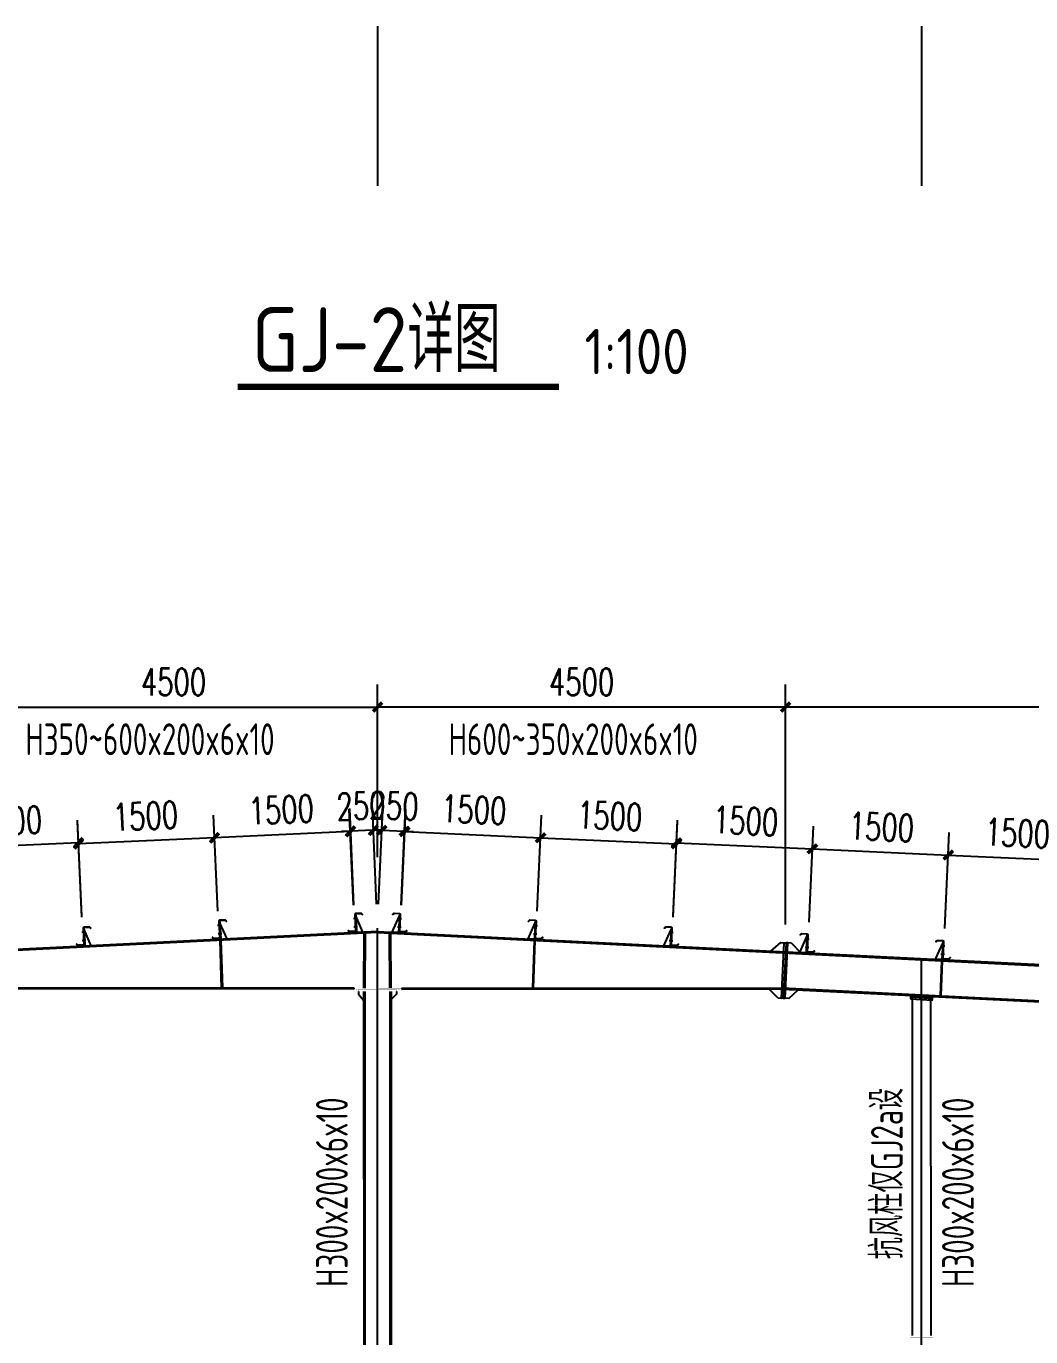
# Model space of a CAD drawing. Extents: x 180850 to 1400258, y 48356 to 327067.
# Drawn here: x 1311228 to 1322307, y 148968 to 163424 of the extents above; entities that cross this region are included whole.
import ezdxf

# ---------------------------------------------------------------- set-up
doc = ezdxf.new("R2010")
doc.units = 0
doc.header["$LTSCALE"] = 1000
for name, color, linetype in [('ADIM', 3, 'Continuous'), ('AXIS', 3, 'Continuous'), ('DOTE', 1, 'Continuous'), ('GL', 150, 'Continuous'), ('GZ', 50, 'Continuous'), ('LT', 27, 'Continuous'), ('PZ', 202, 'Continuous'), ('TEXT', 7, 'Continuous')]:
    doc.layers.add(name, color=color, linetype=linetype)
doc.styles.add('_TCH_DIM_T3', font='SIMPLEX', dxfattribs={"width": 0.705882, "bigfont": 'GBCBIG'})
doc.styles.get("Standard").update_dxf_attribs({"font": 'gbenor.shx', "bigfont": 'gbcbig.shx'})
doc.styles.add('TSSD_Norm', font='tssdeng.shx', dxfattribs={"bigfont": 'hztxt.shx'})
doc.dimstyles.new('TCH_100_1', dxfattribs={"dimtxt": 297.5, "dimasz": 100, "dimexe": 250, "dimexo": 300, "dimgap": 126.25, "dimtad": 1, "dimdec": 0, "dimzin": 0, "dimdsep": 46, "dimtxsty": '_TCH_DIM_T3', "dimblk": 'ARCHTICK', "dimcen": 0.09, "dimclrd": 126, "dimclre": 126, "dimclrt": 7, "dimazin": 2, "dimtfac": 1, "dimtdec": 0, "dimtix": 1, "dimtmove": 2, "dimatfit": 3, "dimfxl": 1, "dimtolj": 1, "dimtzin": 0, "dimarcsym": 0})

# ---------------------------------------------------------------- blocks, each defined once
blk = doc.blocks.new('_ArchTick')
at = {"color": 0, "linetype": 'ByBlock', "const_width": 0.4}
blk.add_lwpolyline([(-0.5, -0.5), (0.5, 0.5)], dxfattribs=at)
blk = doc.blocks.new('*D2007')
at = {"color": 126, "linetype": 'ByBlock', "lineweight": -2, "transparency": 16777216}
for p, q in [((1310603, 153514), (1310603, 156164)), ((1315103, 154257), (1315103, 156164)), ((1310603, 155914), (1315103, 155914))]:
    blk.add_line(p, q, dxfattribs=at)
at = {"layer": 'Defpoints', "color": 0, "linetype": 'ByBlock', "transparency": 16777216}
for p in [(1315103, 155914), (1315103, 153957), (1310603, 153214)]:
    blk.add_point(p, dxfattribs=at)
at = {"color": 126, "linetype": 'ByBlock', "lineweight": -2, "transparency": 16777216, "xscale": 100, "yscale": 100, "zscale": 100, "rotation": 180}
blk.add_blockref('_ArchTick', (1310603, 155914), dxfattribs=at)
at = {"color": 126, "linetype": 'ByBlock', "lineweight": -2, "transparency": 16777216, "xscale": 100, "yscale": 100, "zscale": 100}
blk.add_blockref('_ArchTick', (1315103, 155914), dxfattribs=at)
at = {"color": 7, "linetype": 'ByBlock', "transparency": 16777216, "insert": (1312853, 156189), "char_height": 297.5, "attachment_point": 5, "style": '_TCH_DIM_T3'}
blk.add_mtext('\\A1;4500', dxfattribs=at)
blk = doc.blocks.new('*D2008')
at = {"color": 126, "linetype": 'ByBlock', "lineweight": -2, "transparency": 16777216}
for p, q in [((1314840, 153728), (1314796, 154794)), ((1315090, 153739), (1315046, 154805)), ((1314806, 154545), (1314706, 154540)), ((1315056, 154555), (1314806, 154545)), ((1315056, 154555), (1315156, 154559))]:
    blk.add_line(p, q, dxfattribs=at)
at = {"layer": 'Defpoints', "color": 0, "linetype": 'ByBlock', "transparency": 16777216}
for p in [(1314806, 154545), (1314853, 153429, 0), (1315103, 153439, 0)]:
    blk.add_point(p, dxfattribs=at)
at = {"color": 126, "linetype": 'ByBlock', "lineweight": -2, "transparency": 16777216}
for p, xscale, yscale, zscale, rotation in [((1314806, 154545), 100, 100, 100, 2.389850753600648), ((1315056, 154555), 99.99999999999999, 99.99999999999999, 99.99999999999999, 182.3898507536006)]:
    blk.add_blockref('_ArchTick', p, dxfattribs=dict(at, xscale=xscale, yscale=yscale, zscale=zscale, rotation=rotation))
at = {"color": 7, "linetype": 'ByBlock', "transparency": 16777216, "insert": (1314920, 154824), "char_height": 297.5, "attachment_point": 5, "rotation": 2.3899, "style": '_TCH_DIM_T3'}
blk.add_mtext('\\A1;250', dxfattribs=at)
blk = doc.blocks.new('*D2009')
at = {"color": 126, "linetype": 'ByBlock', "lineweight": -2, "transparency": 16777216}
for p, q in [((1313341, 153662), (1313293, 154722)), ((1311842, 153595), (1311795, 154654)), ((1313304, 154472), (1311806, 154405))]:
    blk.add_line(p, q, dxfattribs=at)
at = {"layer": 'Defpoints', "color": 0, "linetype": 'ByBlock', "transparency": 16777216}
for p in [(1311806, 154405), (1311856, 153295, 0), (1313354, 153362, 0)]:
    blk.add_point(p, dxfattribs=at)
at = {"color": 126, "linetype": 'ByBlock', "lineweight": -2, "transparency": 16777216, "xscale": 100, "yscale": 100, "zscale": 100}
for p, rotation in [((1313304, 154472), 2.581565433477442), ((1311806, 154405), 182.5815654334774)]:
    blk.add_blockref('_ArchTick', p, dxfattribs=dict(at, rotation=rotation))
at = {"color": 7, "linetype": 'ByBlock', "transparency": 16777216, "insert": (1312543, 154713), "char_height": 297.5, "attachment_point": 5, "rotation": 2.5816, "style": '_TCH_DIM_T3'}
blk.add_mtext('\\A1;1500', dxfattribs=at)
blk = doc.blocks.new('*D2010')
at = {"color": 126, "linetype": 'ByBlock', "lineweight": -2, "transparency": 16777216}
for p, q in [((1310343, 153541), (1310295, 154600)), ((1311842, 153608), (1311794, 154667)), ((1311805, 154417), (1310307, 154350))]:
    blk.add_line(p, q, dxfattribs=at)
at = {"layer": 'Defpoints', "color": 0, "linetype": 'ByBlock', "transparency": 16777216}
for p in [(1310307, 154350), (1310357, 153241, 0), (1311855, 153308, 0)]:
    blk.add_point(p, dxfattribs=at)
at = {"color": 126, "linetype": 'ByBlock', "lineweight": -2, "transparency": 16777216, "xscale": 100, "yscale": 100, "zscale": 100}
for p, rotation in [((1310307, 154350), 182.5815654334774), ((1311805, 154417), 2.581565433477442)]:
    blk.add_blockref('_ArchTick', p, dxfattribs=dict(at, rotation=rotation))
at = {"color": 7, "linetype": 'ByBlock', "transparency": 16777216, "insert": (1311044, 154658), "char_height": 297.5, "attachment_point": 5, "rotation": 2.5816, "style": '_TCH_DIM_T3'}
blk.add_mtext('\\A1;1500', dxfattribs=at)
blk = doc.blocks.new('*D2012')
at = {"color": 126, "linetype": 'ByBlock', "lineweight": -2, "transparency": 16777216}
for p, q in [((1313341, 153662), (1313293, 154722)), ((1314839, 153728), (1314791, 154789)), ((1314803, 154540), (1313304, 154472))]:
    blk.add_line(p, q, dxfattribs=at)
at = {"layer": 'Defpoints', "color": 0, "linetype": 'ByBlock', "transparency": 16777216}
for p in [(1313304, 154472), (1314853, 153429, 0), (1313354, 153362, 0)]:
    blk.add_point(p, dxfattribs=at)
at = {"color": 126, "linetype": 'ByBlock', "lineweight": -2, "transparency": 16777216, "xscale": 100, "yscale": 100, "zscale": 100}
for p, rotation in [((1313304, 154472), 182.5815654334774), ((1314803, 154540), 2.581565433477442)]:
    blk.add_blockref('_ArchTick', p, dxfattribs=dict(at, rotation=rotation))
at = {"color": 7, "linetype": 'ByBlock', "transparency": 16777216, "insert": (1314041, 154781), "char_height": 297.5, "attachment_point": 5, "rotation": 2.5816, "style": '_TCH_DIM_T3'}
blk.add_mtext('\\A1;1500', dxfattribs=at)
blk = doc.blocks.new('*D2023')
at = {"color": 126, "linetype": 'ByBlock', "lineweight": -2, "transparency": 16777216}
for p, q in [((1315115, 153739), (1315160, 154805)), ((1315365, 153728), (1315410, 154794)), ((1315149, 154555), (1315049, 154559)), ((1315149, 154555), (1315399, 154545)), ((1315399, 154545), (1315499, 154540))]:
    blk.add_line(p, q, dxfattribs=at)
at = {"layer": 'Defpoints', "color": 0, "linetype": 'ByBlock', "transparency": 16777216}
for p in [(1315399, 154545), (1315103, 153439, 0), (1315353, 153429, 0)]:
    blk.add_point(p, dxfattribs=at)
at = {"color": 126, "linetype": 'ByBlock', "lineweight": -2, "transparency": 16777216, "xscale": 100, "yscale": 100, "zscale": 100}
for p, rotation in [((1315149, 154555), 357.6101492463262), ((1315399, 154545), 177.6101492463261)]:
    blk.add_blockref('_ArchTick', p, dxfattribs=dict(at, rotation=rotation))
at = {"color": 7, "linetype": 'ByBlock', "transparency": 16777216, "insert": (1315286, 154824), "char_height": 297.5, "attachment_point": 5, "rotation": 357.6101, "style": '_TCH_DIM_T3'}
blk.add_mtext('\\A1;250', dxfattribs=at)
blk = doc.blocks.new('*D2024')
at = {"color": 126, "linetype": 'ByBlock', "lineweight": -2, "transparency": 16777216}
for p, q in [((1316864, 153662), (1316912, 154722)), ((1318363, 153595), (1318411, 154654)), ((1316901, 154472), (1318399, 154405))]:
    blk.add_line(p, q, dxfattribs=at)
at = {"layer": 'Defpoints', "color": 0, "linetype": 'ByBlock', "transparency": 16777216}
for p in [(1318399, 154405), (1316851, 153362, 0), (1318349, 153295, 0)]:
    blk.add_point(p, dxfattribs=at)
at = {"color": 126, "linetype": 'ByBlock', "lineweight": -2, "transparency": 16777216, "xscale": 100, "yscale": 100, "zscale": 100}
for p, rotation in [((1316901, 154472), 177.4184345665225), ((1318399, 154405), 357.4184345665226)]:
    blk.add_blockref('_ArchTick', p, dxfattribs=dict(at, rotation=rotation))
at = {"color": 7, "linetype": 'ByBlock', "transparency": 16777216, "insert": (1317663, 154713), "char_height": 297.5, "attachment_point": 5, "rotation": 357.4184, "style": '_TCH_DIM_T3'}
blk.add_mtext('\\A1;1500', dxfattribs=at)
blk = doc.blocks.new('*D2025')
at = {"color": 126, "linetype": 'ByBlock', "lineweight": -2, "transparency": 16777216}
for p, q in [((1318363, 153608), (1318411, 154667)), ((1319862, 153541), (1319910, 154600)), ((1318400, 154417), (1319898, 154350))]:
    blk.add_line(p, q, dxfattribs=at)
at = {"layer": 'Defpoints', "color": 0, "linetype": 'ByBlock', "transparency": 16777216}
for p in [(1319898, 154350), (1318350, 153308, 0), (1319848, 153241, 0)]:
    blk.add_point(p, dxfattribs=at)
at = {"color": 126, "linetype": 'ByBlock', "lineweight": -2, "transparency": 16777216, "xscale": 100, "yscale": 100, "zscale": 100}
for p, rotation in [((1318400, 154417), 177.4184345665225), ((1319898, 154350), 357.4184345665226)]:
    blk.add_blockref('_ArchTick', p, dxfattribs=dict(at, rotation=rotation))
at = {"color": 7, "linetype": 'ByBlock', "transparency": 16777216, "insert": (1319162, 154658), "char_height": 297.5, "attachment_point": 5, "rotation": 357.4184, "style": '_TCH_DIM_T3'}
blk.add_mtext('\\A1;1500', dxfattribs=at)
blk = doc.blocks.new('*D2026')
at = {"color": 126, "linetype": 'ByBlock', "lineweight": -2, "transparency": 16777216}
for p, q in [((1319862, 153541), (1319910, 154600)), ((1321360, 153474), (1321408, 154532)), ((1319898, 154350), (1321397, 154282))]:
    blk.add_line(p, q, dxfattribs=at)
at = {"layer": 'Defpoints', "color": 0, "linetype": 'ByBlock', "transparency": 16777216}
for p in [(1321397, 154282), (1319848, 153241, 0), (1321347, 153174, 0)]:
    blk.add_point(p, dxfattribs=at)
at = {"color": 126, "linetype": 'ByBlock', "lineweight": -2, "transparency": 16777216, "xscale": 100, "yscale": 100, "zscale": 100}
for p, rotation in [((1319898, 154350), 177.4184345665225), ((1321397, 154282), 357.4184345665226)]:
    blk.add_blockref('_ArchTick', p, dxfattribs=dict(at, rotation=rotation))
at = {"color": 7, "linetype": 'ByBlock', "transparency": 16777216, "insert": (1320660, 154591), "char_height": 297.5, "attachment_point": 5, "rotation": 357.4184, "style": '_TCH_DIM_T3'}
blk.add_mtext('\\A1;1500', dxfattribs=at)
blk = doc.blocks.new('*D2027')
at = {"color": 126, "linetype": 'ByBlock', "lineweight": -2, "transparency": 16777216}
for p, q in [((1315366, 153728), (1315414, 154789)), ((1316864, 153662), (1316912, 154722)), ((1315402, 154540), (1316901, 154472))]:
    blk.add_line(p, q, dxfattribs=at)
at = {"layer": 'Defpoints', "color": 0, "linetype": 'ByBlock', "transparency": 16777216}
for p in [(1316901, 154472), (1315352, 153429, 0), (1316851, 153362, 0)]:
    blk.add_point(p, dxfattribs=at)
at = {"color": 126, "linetype": 'ByBlock', "lineweight": -2, "transparency": 16777216, "xscale": 100, "yscale": 100, "zscale": 100}
for p, rotation in [((1315402, 154540), 177.4184345665225), ((1316901, 154472), 357.4184345665226)]:
    blk.add_blockref('_ArchTick', p, dxfattribs=dict(at, rotation=rotation))
at = {"color": 7, "linetype": 'ByBlock', "transparency": 16777216, "insert": (1316164, 154781), "char_height": 297.5, "attachment_point": 5, "rotation": 357.4184, "style": '_TCH_DIM_T3'}
blk.add_mtext('\\A1;1500', dxfattribs=at)
blk = doc.blocks.new('*D2032')
at = {"color": 126, "linetype": 'ByBlock', "lineweight": -2, "transparency": 16777216}
for p, q in [((1321360, 153472), (1321408, 154532)), ((1322859, 153406), (1322907, 154464)), ((1321397, 154282), (1322895, 154215))]:
    blk.add_line(p, q, dxfattribs=at)
at = {"layer": 'Defpoints', "color": 0, "linetype": 'ByBlock', "transparency": 16777216}
for p in [(1322895, 154215), (1321347, 153173, 0), (1322845, 153106, 0)]:
    blk.add_point(p, dxfattribs=at)
at = {"color": 126, "linetype": 'ByBlock', "lineweight": -2, "transparency": 16777216, "xscale": 100, "yscale": 100, "zscale": 100}
for p, rotation in [((1321397, 154282), 177.4184345665225), ((1322895, 154215), 357.4184345665226)]:
    blk.add_blockref('_ArchTick', p, dxfattribs=dict(at, rotation=rotation))
at = {"color": 7, "linetype": 'ByBlock', "transparency": 16777216, "insert": (1322159, 154523), "char_height": 297.5, "attachment_point": 5, "rotation": 357.4184, "style": '_TCH_DIM_T3'}
blk.add_mtext('\\A1;1500', dxfattribs=at)
blk = doc.blocks.new('*D1684')
at = {"color": 126, "linetype": 'ByBlock', "lineweight": -2, "transparency": 16777216}
for p, q in [((1319603, 153514), (1319603, 156164)), ((1329252, 153032), (1329252, 156164)), ((1329252, 155914), (1319603, 155914))]:
    blk.add_line(p, q, dxfattribs=at)
at = {"layer": 'Defpoints', "color": 0, "linetype": 'ByBlock', "transparency": 16777216}
for p in [(1319603, 155914), (1319603, 153214), (1329252, 152732)]:
    blk.add_point(p, dxfattribs=at)
at = {"color": 126, "linetype": 'ByBlock', "lineweight": -2, "transparency": 16777216, "xscale": 100, "yscale": 100, "zscale": 100, "rotation": 180}
blk.add_blockref('_ArchTick', (1319603, 155914), dxfattribs=at)
at = {"color": 126, "linetype": 'ByBlock', "lineweight": -2, "transparency": 16777216, "xscale": 100, "yscale": 100, "zscale": 100}
blk.add_blockref('_ArchTick', (1329252, 155914), dxfattribs=at)
at = {"color": 7, "linetype": 'ByBlock', "transparency": 16777216, "insert": (1324428, 156189), "char_height": 297.5, "attachment_point": 5, "style": '_TCH_DIM_T3'}
blk.add_mtext('\\A1;9650', dxfattribs=at)
blk = doc.blocks.new('*D1685')
at = {"color": 126, "linetype": 'ByBlock', "lineweight": -2, "transparency": 16777216}
for p, q in [((1315103, 154257), (1315103, 156164)), ((1319603, 153514), (1319603, 156164)), ((1319603, 155914), (1315103, 155914))]:
    blk.add_line(p, q, dxfattribs=at)
at = {"layer": 'Defpoints', "color": 0, "linetype": 'ByBlock', "transparency": 16777216}
for p in [(1315103, 155914), (1315103, 153957), (1319603, 153214)]:
    blk.add_point(p, dxfattribs=at)
at = {"color": 126, "linetype": 'ByBlock', "lineweight": -2, "transparency": 16777216, "xscale": 100, "yscale": 100, "zscale": 100, "rotation": 180}
blk.add_blockref('_ArchTick', (1315103, 155914), dxfattribs=at)
at = {"color": 126, "linetype": 'ByBlock', "lineweight": -2, "transparency": 16777216, "xscale": 100, "yscale": 100, "zscale": 100}
blk.add_blockref('_ArchTick', (1319603, 155914), dxfattribs=at)
at = {"color": 7, "linetype": 'ByBlock', "transparency": 16777216, "insert": (1317353, 156189), "char_height": 297.5, "attachment_point": 5, "style": '_TCH_DIM_T3'}
blk.add_mtext('\\A1;4500', dxfattribs=at)

msp = doc.modelspace()

# ---------------------------------------------------------------- linework, layer by layer
at = {"elevation": 4.07}
for points in [[(1320980.12, 152696.06), (1321219.54, 152679.3), (1321220.93, 152699.25), (1320981.52, 152716.01)], [(1320981.52, 152716.01), (1321220.93, 152699.25), (1321222.33, 152719.2), (1320982.91, 152735.96)]]:
    msp.add_lwpolyline(points, close=True, dxfattribs=at)
at = {"layer": 'ADIM', "const_width": 70, "elevation": 4.03}
msp.add_lwpolyline([(1313560.03, 159444.57), (1317105.52, 159444.57)], dxfattribs=at)
at = {"layer": 'AXIS'}
for p, q in [((1315102.77, 163423.51, 3.86), (1315102.77, 161662.84, 3.86)), ((1321102.6, 163423.51, 3.91), (1321102.6, 161662.84, 3.91))]:
    msp.add_line(p, q, dxfattribs=at)
at = {"layer": 'DOTE'}
for p, q in [((1315102.6, 144566.12, 4), (1315102.6, 153476.83, 4)), ((1321102.6, 144566.12, 4), (1321102.6, 153127.11, 4))]:
    msp.add_line(p, q, dxfattribs=at)
at = {"layer": 'GL'}
for p, q in [((1315102.6, 153427.11, 4), (1297945.92, 152569.27, 4)), ((1315102.6, 153439.12, 4), (1297946.16, 152581.3, 4)), ((1314952.6, 152814.76, 4.03), (1314954.87, 153416.85, 0.69)), ((1314966.6, 152814.76, 4.03), (1314968.87, 153417.55, 0.69)), ((1315102.6, 153439.12, 4), (1332259.03, 152581.3, 4)), ((1315102.6, 153427.11, 4), (1332259.27, 152569.27, 4)), ((1315238.59, 152814.76, 4.03), (1315236.32, 153417.55, 0.69)), ((1315252.6, 152814.76, 4.03), (1315250.32, 153416.85, 0.69)), ((1314842.44, 152814.54, 8.27), (1310636.45, 152816.15, 4)), ((1314842.45, 152803.34, 9.5), (1310637.05, 152804.17, 4)), ((1315366.76, 152803.34, 5.2), (1319568.14, 152804.17, 4)), ((1315366.77, 152814.54, 3.97), (1319568.74, 152816.15, 4)), ((1319568.1, 152803.33, 4), (1329541.23, 152304.68, 4)), ((1319568.7, 152815.32, 4), (1329541.83, 152316.66, 4))]:
    msp.add_line(p, q, dxfattribs=at)
at = {"layer": 'GL', "elevation": 4}
for points in [[(1313365.63, 153340.24), (1313376, 153340.79), (1313392.12, 152815.35), (1313381.75, 152814.79)], [(1316839.56, 153340.24), (1316829.19, 153340.79), (1316813.07, 152815.35), (1316823.44, 152814.79)], [(1321333.95, 153115.52), (1321323.58, 153116.08), (1321307.4, 152728.4), (1321317.78, 152727.85)]]:
    msp.add_lwpolyline(points, close=True, dxfattribs=at)
at = {"layer": 'GZ'}
for p, q in [((1314954.73, 144566.12, 12.34), (1314952.45, 152775.33, 4.58)), ((1314968.73, 144566.12, 12.34), (1314966.45, 152775.33, 4.62)), ((1315238.21, 152775.33, -4.28), (1315240.49, 144566.12, 4.03)), ((1315252.21, 152775.33, -4.28), (1315254.49, 144566.12, 4.03)), ((1321002.55, 148981.1, 0.8), (1321002.25, 152734.61, 2.31)), ((1321202.32, 152720.6, -0.03), (1321202.62, 148981.1, -0.51))]:
    msp.add_line(p, q, dxfattribs=at)
at = {"layer": 'LT', "color": 1, "linetype": 'Continuous'}
for p, q in [((1314877.48, 153580.32), (1314837.63, 153578.32)), ((1314877.48, 153580.32), (1314837.63, 153578.32)), ((1315327.71, 153580.32), (1315367.57, 153578.32)), ((1315327.71, 153580.32), (1315367.57, 153578.32)), ((1311881.22, 153430.5), (1311841.37, 153428.51)), ((1311881.22, 153430.5), (1311841.37, 153428.51)), ((1313379.35, 153505.41), (1313339.5, 153503.42)), ((1313379.35, 153505.41), (1313339.5, 153503.42)), ((1313383.92, 153414), (1313344.07, 153412.01)), ((1313383.92, 153414), (1313344.07, 153412.01)), ((1314882.05, 153488.91), (1314842.2, 153486.92)), ((1314882.05, 153488.91), (1314842.2, 153486.92)), ((1315323.14, 153488.91), (1315363, 153486.92)), ((1315323.14, 153488.91), (1315363, 153486.92)), ((1316821.27, 153414), (1316861.12, 153412.01)), ((1316821.27, 153414), (1316861.12, 153412.01)), ((1316825.84, 153505.41), (1316865.7, 153503.42)), ((1316825.84, 153505.41), (1316865.7, 153503.42)), ((1318323.97, 153430.5), (1318363.82, 153428.51)), ((1318323.97, 153430.5), (1318363.82, 153428.51)), ((1311885.79, 153339.1), (1311845.94, 153337.1)), ((1311885.79, 153339.1), (1311845.94, 153337.1)), ((1318319.4, 153339.1), (1318359.25, 153337.1)), ((1318319.4, 153339.1), (1318359.25, 153337.1)), ((1319817.53, 153264.19), (1319857.38, 153262.2)), ((1319817.53, 153264.19), (1319857.38, 153262.2)), ((1319822.1, 153355.6), (1319861.95, 153353.6)), ((1319822.1, 153355.6), (1319861.95, 153353.6)), ((1321320.23, 153280.69), (1321360.08, 153278.7)), ((1321320.23, 153280.69), (1321360.08, 153278.7)), ((1321315.65, 153189.28), (1321355.51, 153187.29)), ((1321315.65, 153189.28), (1321355.51, 153187.29))]:
    msp.add_line(p, q, dxfattribs=at)
at = {"layer": 'LT'}
for points in [[(1313357.04, 153549.09, -0.41421356), (1313366.52, 153559.58), (1313422.21, 153562.36), (1313436.33, 153549.59), (1313438.34, 153551.81), (1313423.3, 153565.42), (1313363.38, 153562.42, 0.41421356), (1313353.89, 153551.94), (1313362.73, 153375.16, -0.41421356), (1313353.24, 153364.67), (1313297.55, 153361.89), (1313283.43, 153374.66), (1313281.42, 153372.44), (1313296.46, 153358.83), (1313356.39, 153361.82, 0.41421356), (1313365.87, 153372.31), (1313357.04, 153549.09)], [(1314855.16, 153624, -0.41421356), (1314864.65, 153634.48), (1314920.34, 153637.27), (1314934.46, 153624.49), (1314936.47, 153626.72), (1314921.43, 153640.33), (1314861.51, 153637.33, 0.41421356), (1314852.02, 153626.84), (1314860.86, 153450.06, -0.41421356), (1314851.37, 153439.58), (1314795.68, 153436.79), (1314781.56, 153449.57), (1314779.55, 153447.34), (1314794.59, 153433.73), (1314854.51, 153436.73, 0.41421356), (1314864, 153447.22), (1314855.16, 153624)], [(1315350.03, 153624, 0.41421356), (1315340.54, 153634.48), (1315284.85, 153637.27), (1315270.73, 153624.49), (1315268.72, 153626.72), (1315283.76, 153640.33), (1315343.69, 153637.33, -0.41421356), (1315353.17, 153626.84), (1315344.34, 153450.06, 0.41421356), (1315353.82, 153439.58), (1315409.51, 153436.79), (1315423.63, 153449.57), (1315425.64, 153447.34), (1315410.6, 153433.73), (1315350.68, 153436.73, -0.41421356), (1315341.19, 153447.22), (1315350.03, 153624)], [(1316848.16, 153549.09, 0.41421356), (1316838.67, 153559.58), (1316782.98, 153562.36), (1316768.86, 153549.59), (1316766.85, 153551.81), (1316781.89, 153565.42), (1316841.81, 153562.42, -0.41421356), (1316851.3, 153551.94), (1316842.46, 153375.16, 0.41421356), (1316851.95, 153364.67), (1316907.64, 153361.89), (1316921.76, 153374.66), (1316923.77, 153372.44), (1316908.73, 153358.83), (1316848.81, 153361.82, -0.41421356), (1316839.32, 153372.31), (1316848.16, 153549.09)], [(1311858.91, 153474.18, -0.41421356), (1311868.39, 153484.67), (1311924.08, 153487.45), (1311938.2, 153474.68), (1311940.22, 153476.9), (1311925.17, 153490.51), (1311865.25, 153487.52, 0.41421356), (1311855.76, 153477.03), (1311864.6, 153300.25, -0.41421356), (1311855.11, 153289.76), (1311799.42, 153286.98), (1311785.3, 153299.75), (1311783.29, 153297.53), (1311798.33, 153283.92), (1311858.26, 153286.92, 0.41421356), (1311867.75, 153297.4), (1311858.91, 153474.18)], [(1318346.29, 153474.18, 0.41421356), (1318336.8, 153484.67), (1318281.11, 153487.45), (1318266.99, 153474.68), (1318264.98, 153476.9), (1318280.02, 153490.51), (1318339.94, 153487.52, -0.41421356), (1318349.43, 153477.03), (1318340.59, 153300.25, 0.41421356), (1318350.08, 153289.76), (1318405.77, 153286.98), (1318419.89, 153299.75), (1318421.9, 153297.53), (1318406.86, 153283.92), (1318346.93, 153286.92, -0.41421356), (1318337.45, 153297.4), (1318346.29, 153474.18)], [(1319844.41, 153399.28, 0.41421356), (1319834.93, 153409.76), (1319779.24, 153412.55), (1319765.12, 153399.77), (1319763.11, 153402), (1319778.15, 153415.61), (1319838.07, 153412.61, -0.41421356), (1319847.56, 153402.12), (1319838.72, 153225.34, 0.41421356), (1319848.21, 153214.86), (1319903.9, 153212.07), (1319918.02, 153224.85), (1319920.03, 153222.62), (1319904.99, 153209.01), (1319845.06, 153212.01, -0.41421356), (1319835.57, 153222.5), (1319844.41, 153399.28)], [(1321342.54, 153324.37, 0.41421356), (1321333.05, 153334.86), (1321277.37, 153337.64), (1321263.25, 153324.87), (1321261.23, 153327.09), (1321276.28, 153340.7), (1321336.2, 153337.7, -0.41421356), (1321345.69, 153327.22), (1321336.85, 153150.44, 0.41421356), (1321346.34, 153139.95), (1321402.03, 153137.17), (1321416.15, 153149.94), (1321418.16, 153147.72), (1321403.12, 153134.11), (1321343.19, 153137.1, -0.41421356), (1321333.7, 153147.59), (1321342.54, 153324.37)]]:
    msp.add_lwpolyline(points, format="xyb", dxfattribs=at)
at = {"layer": 'LT', "elevation": 4}
for points in [[(1313357.29, 153544.1), (1313363.28, 153544.4), (1313372.87, 153352.64), (1313366.87, 153352.34)], [(1313363.78, 153534.41), (1313372.87, 153352.64), (1313442.76, 153356.13)], [(1314855.41, 153619), (1314861.41, 153619.3), (1314870.99, 153427.54), (1314865, 153427.24)], [(1314861.91, 153609.31), (1314870.99, 153427.54), (1314940.89, 153431.04)], [(1315343.29, 153609.31), (1315334.2, 153427.54), (1315264.3, 153431.04)], [(1315349.78, 153619), (1315343.79, 153619.3), (1315334.2, 153427.54), (1315340.19, 153427.24)], [(1316841.42, 153534.41), (1316832.33, 153352.64), (1316762.43, 153356.13)], [(1316847.91, 153544.1), (1316841.91, 153544.4), (1316832.33, 153352.64), (1316838.32, 153352.34)], [(1311859.16, 153469.19), (1311865.15, 153469.49), (1311874.74, 153277.73), (1311868.74, 153277.43)], [(1311865.65, 153459.5), (1311874.74, 153277.73), (1311944.64, 153281.22)], [(1318339.54, 153459.5), (1318330.46, 153277.73), (1318260.56, 153281.22)], [(1318346.04, 153469.19), (1318340.04, 153469.49), (1318330.46, 153277.73), (1318336.45, 153277.43)], [(1319837.67, 153384.6), (1319828.58, 153202.82), (1319758.69, 153206.32)], [(1319844.16, 153394.28), (1319838.17, 153394.58), (1319828.58, 153202.82), (1319834.58, 153202.52)], [(1321335.8, 153309.69), (1321326.71, 153127.92), (1321256.81, 153131.41)], [(1321342.29, 153319.38), (1321336.3, 153319.68), (1321326.71, 153127.92), (1321332.7, 153127.62)]]:
    msp.add_lwpolyline(points, close=True, dxfattribs=at)
at = {"layer": 'LT', "color": 1, "linetype": 'Continuous'}
for points in [[(1314855.01, 153566.93), (1314853.79, 153591.39), (1314864, 153567.38), (1314862.78, 153591.84)], [(1314855.01, 153566.93), (1314853.79, 153591.39), (1314864, 153567.38), (1314862.78, 153591.84)], [(1315350.18, 153566.93), (1315351.4, 153591.39), (1315341.19, 153567.38), (1315342.41, 153591.84)], [(1315350.18, 153566.93), (1315351.4, 153591.39), (1315341.19, 153567.38), (1315342.41, 153591.84)], [(1311858.76, 153417.12), (1311857.53, 153441.58), (1311867.75, 153417.57), (1311866.52, 153442.03)], [(1311858.76, 153417.12), (1311857.53, 153441.58), (1311867.75, 153417.57), (1311866.52, 153442.03)], [(1313356.88, 153492.03), (1313355.66, 153516.49), (1313365.87, 153492.48), (1313364.65, 153516.94)], [(1313356.88, 153492.03), (1313355.66, 153516.49), (1313365.87, 153492.48), (1313364.65, 153516.94)], [(1313360.23, 153425.08), (1313361.46, 153400.62), (1313369.22, 153425.53), (1313370.44, 153401.07)], [(1313360.23, 153425.08), (1313361.46, 153400.62), (1313369.22, 153425.53), (1313370.44, 153401.07)], [(1314858.36, 153499.99), (1314859.58, 153475.53), (1314867.35, 153500.44), (1314868.57, 153475.98)], [(1314858.36, 153499.99), (1314859.58, 153475.53), (1314867.35, 153500.44), (1314868.57, 153475.98)], [(1315346.83, 153499.99), (1315345.61, 153475.53), (1315337.84, 153500.44), (1315336.62, 153475.98)], [(1315346.83, 153499.99), (1315345.61, 153475.53), (1315337.84, 153500.44), (1315336.62, 153475.98)], [(1316844.96, 153425.08), (1316843.74, 153400.62), (1316835.97, 153425.53), (1316834.75, 153401.07)], [(1316844.96, 153425.08), (1316843.74, 153400.62), (1316835.97, 153425.53), (1316834.75, 153401.07)], [(1316848.31, 153492.03), (1316849.53, 153516.49), (1316839.32, 153492.48), (1316840.54, 153516.94)], [(1316848.31, 153492.03), (1316849.53, 153516.49), (1316839.32, 153492.48), (1316840.54, 153516.94)], [(1318346.44, 153417.12), (1318347.66, 153441.58), (1318337.45, 153417.57), (1318338.67, 153442.03)], [(1318346.44, 153417.12), (1318347.66, 153441.58), (1318337.45, 153417.57), (1318338.67, 153442.03)], [(1311862.1, 153350.17), (1311863.33, 153325.71), (1311871.09, 153350.62), (1311872.32, 153326.16)], [(1311862.1, 153350.17), (1311863.33, 153325.71), (1311871.09, 153350.62), (1311872.32, 153326.16)], [(1318343.09, 153350.17), (1318341.87, 153325.71), (1318334.1, 153350.62), (1318332.88, 153326.16)], [(1318343.09, 153350.17), (1318341.87, 153325.71), (1318334.1, 153350.62), (1318332.88, 153326.16)], [(1319841.22, 153275.27), (1319839.99, 153250.81), (1319832.23, 153275.72), (1319831.01, 153251.26)], [(1319841.22, 153275.27), (1319839.99, 153250.81), (1319832.23, 153275.72), (1319831.01, 153251.26)], [(1319844.56, 153342.21), (1319845.79, 153366.67), (1319835.58, 153342.66), (1319836.8, 153367.12)], [(1319844.56, 153342.21), (1319845.79, 153366.67), (1319835.58, 153342.66), (1319836.8, 153367.12)], [(1321342.69, 153267.31), (1321343.92, 153291.77), (1321333.7, 153267.76), (1321334.93, 153292.22)], [(1321342.69, 153267.31), (1321343.92, 153291.77), (1321333.7, 153267.76), (1321334.93, 153292.22)], [(1321339.35, 153200.36), (1321338.12, 153175.9), (1321330.36, 153200.81), (1321329.13, 153176.35)], [(1321339.35, 153200.36), (1321338.12, 153175.9), (1321330.36, 153200.81), (1321329.13, 153176.35)]]:
    msp.add_solid(points, dxfattribs=at)
at = {"layer": 'PZ'}
for p, q in [((1319547.66, 153316.99, 2), (1319437.96, 153222.36, -0.02)), ((1319547.66, 153316.99, 2), (1319437.96, 153222.36, -0.02)), ((1319547.66, 153316.99, 2), (1319587.61, 153315, 2)), ((1319547.66, 153316.99, 2), (1319587.61, 153315, 2)), ((1319667.52, 153311, 2), (1319627.56, 153313, 2)), ((1319667.52, 153311, 2), (1319627.56, 153313, 2)), ((1319667.52, 153311, 2), (1319767.23, 153205.89, -0.02)), ((1319667.52, 153311, 2), (1319767.23, 153205.89, -0.02)), ((1314842.45, 152815.33, 12.81), (1314842.45, 152803.34, 9.5)), ((1319517.14, 152706.5, 4), (1319420.61, 152802.15, 4)), ((1319517.14, 152706.5, 4), (1319420.61, 152802.15, 4)), ((1319636.99, 152700.51, 4), (1319739.68, 152795.5, 4)), ((1319636.99, 152700.51, 4), (1319739.68, 152795.5, 4)), ((1314892.45, 152775.33, 8.88), (1314892.45, 152745.33, 8.88)), ((1314892.45, 152775.33, 8.88), (1314892.45, 152745.33, 8.88)), ((1314892.45, 152745.33, 8.88), (1314952.45, 152678.5, 4.66)), ((1315312.21, 152745.33, 4.58), (1315252.21, 152689.56, -4.21)), ((1315312.21, 152775.33, 4.58), (1315312.21, 152745.33, 4.58)), ((1315312.21, 152775.33, 4.58), (1315312.21, 152745.33, 4.58)), ((1319517.14, 152706.5, 4), (1319557.09, 152704.51, 4)), ((1319517.14, 152706.5, 4), (1319557.09, 152704.51, 4)), ((1319636.99, 152700.51, 4), (1319597.04, 152702.51, 4)), ((1319636.99, 152700.51, 4), (1319597.04, 152702.51, 4))]:
    msp.add_line(p, q, dxfattribs=at)
at = {"layer": 'PZ', "elevation": 4}
for points in [[(1319577.07, 152703.51), (1319557.09, 152704.51), (1319587.61, 153315), (1319607.59, 153314)], [(1319577.07, 152703.51), (1319557.09, 152704.51), (1319587.61, 153315), (1319607.59, 153314)], [(1319577.07, 152703.51), (1319597.04, 152702.51), (1319627.56, 153313), (1319607.59, 153314)], [(1319577.07, 152703.51), (1319597.04, 152702.51), (1319627.56, 153313), (1319607.59, 153314)]]:
    msp.add_lwpolyline(points, close=True, dxfattribs=at)
at = {"layer": 'PZ'}
for points, const_width, elevation in [([(1314842.45, 152803.34), (1314842.45, 152815.33), (1315362.21, 152813.38), (1315362.13, 152801.38), (1315312.21, 152795.33), (1314892.45, 152795.33), (1314842.45, 152803.34)], 2, 4.03), ([(1314892.45, 152775.33), (1315312.21, 152775.33), (1315312.21, 152795.33), (1314892.45, 152795.33)], 2, 4.58), ([(1321109.62, 149156.1), (1321095.62, 149156.1), (1321095.62, 148981.1), (1321109.62, 148981.1)], 2.25, 4.07), ([(1320977.62, 148956.1), (1321227.62, 148956.1), (1321227.62, 148981.1), (1320977.62, 148981.1)], 2.25, 4.07)]:
    msp.add_lwpolyline(points, close=True, dxfattribs=dict(at, const_width=const_width, elevation=elevation))

# ---------------------------------------------------------------- texts
at = {"layer": 'TEXT'}
for s, height, p in [('GJ-2详图', 714.894, (1313714.51, 159609.75, 4.03)), ('1:100', 500, (1317385.52, 159585.6, 4.03))]:
    msp.add_text(s, height=height, dxfattribs=at).set_placement(p)
at = {"layer": 'TEXT', "style": 'TSSD_Norm', "width": 0.7}
msp.add_text('H350~600x200x6x10', height=350, dxfattribs=at).set_placement((1311218.72, 155384.13, 4))
for s, rotation, p in [('H600~350x200x6x10', 0, (1315886.28, 155384.13, 4)), ('抗风柱仅GJ2a设', 90, (1320894.88, 149823.64, 7.8)), ('H300x200x6x10', 90, (1314774.37, 149518.09, 15.57)), ('H300x200x6x10', 90, (1321678.14, 149516.43, 7.8))]:
    msp.add_text(s, height=350, rotation=rotation, dxfattribs=at).set_placement(p)

# ---------------------------------------------------------------- dimensions: what is measured, and where the dimension line sits
at = {"linetype": 'ByBlock'}
dim = msp.add_linear_dim(base=(1315102.6, 155914.29, 4), p1=(1310602.6, 153214.12, 4), p2=(1315102.6, 153957.43, 4), dimstyle='TCH_100_1', dxfattribs=at)
dim.commit()
dim.dimension.update_dxf_attribs({"geometry": '*D2007', "text_midpoint": (1312852.6, 156189.29, 4)})
for base, p1, p2, angle, picture, middle in [((1315102.6, 155914.29, 4), (1319602.6, 153214.12, 4), (1315102.6, 153957.43, 4), 180, '*D1685', (1317352.6, 156189.29, 4)), ((1319602.6, 155914.29, 4), (1329252.44, 152731.58, 4), (1319602.6, 153214.12, 4), 180, '*D1684', (1324427.52, 156189.29, 4)), ((1313304.24, 154472.16, 4), (1314852.81, 153428.7, 4), (1313354.3, 153361.97, 4), 2.581565, '*D2012', (1314041.1, 154780.66, 4)), ((1316900.95, 154472.16, 4), (1315352.38, 153428.7, 4), (1316850.89, 153361.97, 4), 177.418435, '*D2027', (1316164.1, 154780.66, 4)), ((1310306.74, 154349.81, 4), (1311855.24, 153307.9, 4), (1310356.73, 153241.05, 4), 2.581565, '*D2010', (1311043.59, 154658.31, 4)), ((1311805.77, 154404.6, 4), (1313354.3, 153361.97, 4), (1311855.79, 153295.12, 4), 2.581565, '*D2009', (1312542.62, 154713.1, 4)), ((1318399.43, 154404.6, 4), (1316850.89, 153361.97, 4), (1318349.4, 153295.12, 4), 177.418435, '*D2024', (1317662.57, 154713.1, 4)), ((1319898.46, 154349.81, 4), (1318349.95, 153307.9, 4), (1319848.46, 153241.05, 4), 177.418435, '*D2025', (1319161.6, 154658.31, 4)), ((1321396.93, 154282.25, 4), (1319848.46, 153241.05, 4), (1321346.97, 153174.21, 4), 177.418435, '*D2026', (1320660.08, 154590.75, 4)), ((1322895.39, 154214.69, 4), (1321346.89, 153172.78, 4), (1322845.4, 153105.93, 4), 177.418435, '*D2032', (1322158.53, 154523.19, 4))]:
    dim = msp.add_linear_dim(base=base, p1=p1, p2=p2, angle=angle, dimstyle='TCH_100_1', dxfattribs=at)
    dim.commit()
    dim.dimension.update_dxf_attribs({"geometry": picture, "text_midpoint": middle})
for p2, distance, picture, middle in [((1314852.52, 153428.68, 4), -1116.8, '*D2008', (1314919.52, 154824.5, 4)), ((1315352.67, 153428.68, 4), 1116.8, '*D2023', (1315285.67, 154824.5, 4))]:
    dim = msp.add_aligned_dim(p1=(1315102.6, 153439.12, 4), p2=p2, distance=distance, dimstyle='TCH_100_1', dxfattribs=at)
    dim.commit()
    dim.dimension.update_dxf_attribs({"geometry": picture, "text_midpoint": middle})

doc.saveas('drawing.dxf')
